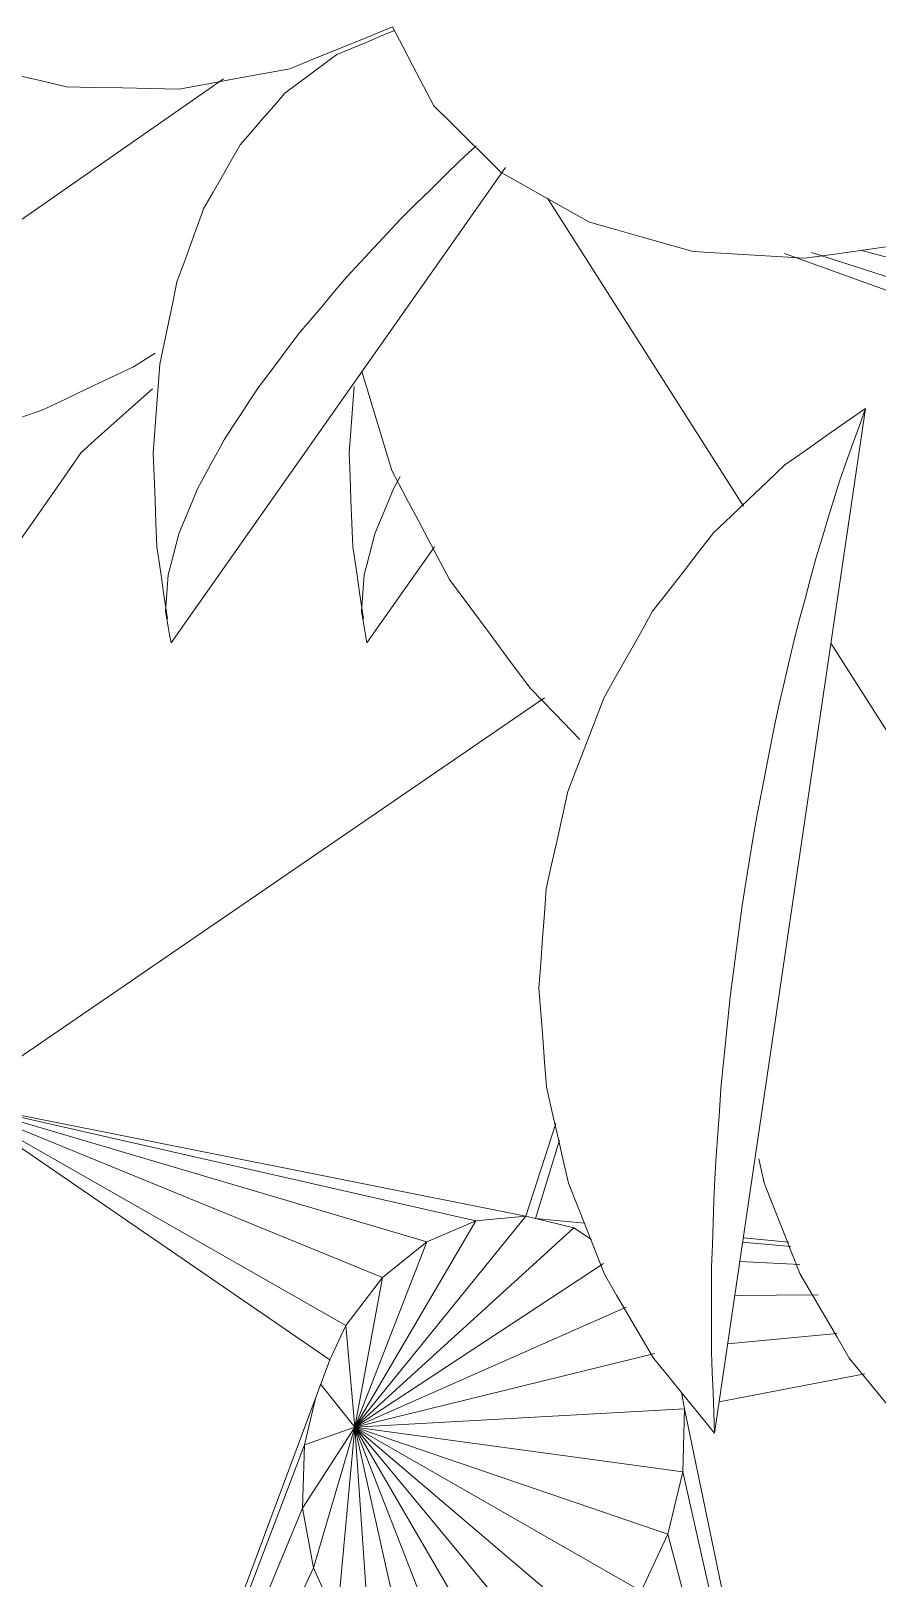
# Model space of a CAD drawing. Header units: metres. Extents: x 10.2 to 20.8, y -0.2 to 6.6.
# Drawn here: x 14.8089 to 14.8453, y 1.8327 to 1.8993 of the extents above; entities that cross this region are included whole.
import ezdxf

# ---------------------------------------------------------------- set-up
doc = ezdxf.new("R2010")
doc.units = ezdxf.units.M
doc.layers.add('Importações nas famílias', color=250, linetype='Continuous', lineweight=5)
doc.layers.add('Vegetação', color=7, linetype='Continuous', lineweight=5)

# ---------------------------------------------------------------- blocks, each defined once
blk = doc.blocks.new('Planta_pergolado_12200 - plantas pergolado_skp_Component_12-V2729-Corte 3')
at = {"layer": 'Importações nas famílias'}
blk.add_line((14.85772, 0.529997), (14.864207, 0.574067), dxfattribs=at)
at = {"layer": 'Importações nas famílias', "flags": 128}
for points in [[(14.864207, 0.574067), (14.863343, 0.573461), (14.862478, 0.572856), (14.861614, 0.57225), (14.86075, 0.571645)], [(14.863111, 0.570979), (14.863385, 0.571751), (14.863659, 0.572523), (14.863933, 0.573295), (14.864207, 0.574067)], [(14.86075, 0.571645), (14.859981, 0.570912), (14.859213, 0.570179), (14.858444, 0.569446), (14.857676, 0.568713)], [(14.862086, 0.56765), (14.862342, 0.568482), (14.862598, 0.569314), (14.862854, 0.570147), (14.863111, 0.570979)], [(14.857676, 0.568713), (14.857021, 0.56787), (14.856366, 0.567027), (14.855712, 0.566184), (14.855057, 0.565341)], [(14.861143, 0.564117), (14.861379, 0.565), (14.861614, 0.565883), (14.86185, 0.566767), (14.862086, 0.56765)], [(14.855057, 0.565341), (14.854531, 0.564407), (14.854006, 0.563474), (14.85348, 0.56254), (14.852955, 0.561606)], [(14.860294, 0.560419), (14.860506, 0.561343), (14.860719, 0.562268), (14.860931, 0.563192), (14.861143, 0.564117)], [(14.852955, 0.561606), (14.85257, 0.560604), (14.852186, 0.559602), (14.851802, 0.5586), (14.851418, 0.557598)], [(14.859547, 0.556597), (14.859734, 0.557552), (14.85992, 0.558508), (14.860107, 0.559463), (14.860294, 0.560419)], [(14.851418, 0.557598), (14.851184, 0.55655), (14.850951, 0.555503), (14.850717, 0.554456), (14.850483, 0.553409)], [(14.858911, 0.552694), (14.85907, 0.55367), (14.859229, 0.554645), (14.859388, 0.555621), (14.859547, 0.556597)], [(14.850483, 0.553409), (14.850406, 0.552341), (14.850328, 0.551273), (14.85025, 0.550205), (14.850173, 0.549138)], [(14.858392, 0.548753), (14.858522, 0.549738), (14.858651, 0.550723), (14.858781, 0.551709), (14.858911, 0.552694)], [(14.850173, 0.549138), (14.850253, 0.548075), (14.850333, 0.547011), (14.850413, 0.545948), (14.850493, 0.544885)], [(14.857997, 0.544817), (14.858096, 0.545801), (14.858195, 0.546785), (14.858293, 0.547769), (14.858392, 0.548753)], [(14.850493, 0.544885), (14.850729, 0.543851), (14.850965, 0.542818), (14.851201, 0.541784), (14.851437, 0.54075)], [(14.85773, 0.540931), (14.857797, 0.541903), (14.857864, 0.542874), (14.857931, 0.543846), (14.857997, 0.544817)], [(14.851437, 0.54075), (14.851824, 0.53977), (14.85221, 0.53879), (14.852596, 0.537811), (14.852983, 0.536831)], [(14.857595, 0.537138), (14.857629, 0.538087), (14.857663, 0.539035), (14.857696, 0.539983), (14.85773, 0.540931)], [(14.857591, 0.53348), (14.857592, 0.534395), (14.857593, 0.535309), (14.857594, 0.536224), (14.857595, 0.537138)], [(14.852983, 0.536831), (14.853511, 0.535928), (14.854038, 0.535024), (14.854566, 0.534121), (14.855094, 0.533218)], [(14.855094, 0.533218), (14.85575, 0.532413), (14.856407, 0.531608), (14.857063, 0.530802), (14.85772, 0.529997)], [(14.85772, 0.529997), (14.857688, 0.530868), (14.857656, 0.531739), (14.857623, 0.532609), (14.857591, 0.53348)]]:
    blk.add_lwpolyline(points, dxfattribs=at)
blk = doc.blocks.new('Planta_pergolado_12200 - plantas pergolado_skp_Component_12-V2736-Corte 3')
at = {"layer": 'Importações nas famílias'}
for p, q in [((14.752685, 0.61727), (14.753376, 0.6179)), ((14.740256, 0.596526), (14.75464, 0.61696))]:
    blk.add_line(p, q, dxfattribs=at)
at = {"layer": 'Importações nas famílias', "flags": 128}
for points in [[(14.74986, 0.622863), (14.749269, 0.622613), (14.748643, 0.622348), (14.748017, 0.622084), (14.747391, 0.621819)], [(14.747391, 0.621819), (14.746831, 0.621405), (14.746272, 0.620991), (14.745712, 0.620576), (14.745152, 0.620162)], [(14.745152, 0.620162), (14.744672, 0.619607), (14.744192, 0.619053), (14.743711, 0.618499), (14.743231, 0.617944)], [(14.743231, 0.617944), (14.742841, 0.617262), (14.742452, 0.616581), (14.742062, 0.615899), (14.741672, 0.615218)], [(14.750134, 0.614753), (14.750772, 0.615382), (14.75141, 0.616011), (14.752047, 0.616641), (14.752685, 0.61727)], [(14.741672, 0.615218), (14.741382, 0.614425), (14.741092, 0.613632), (14.740802, 0.61284), (14.740512, 0.612047)], [(14.747819, 0.612264), (14.748398, 0.612887), (14.748976, 0.613509), (14.749555, 0.614131), (14.750134, 0.614753)], [(14.745767, 0.609833), (14.74628, 0.610441), (14.746793, 0.611049), (14.747306, 0.611657), (14.747819, 0.612264)], [(14.740512, 0.612047), (14.740329, 0.611162), (14.740146, 0.610277), (14.739962, 0.609391), (14.739779, 0.608506)], [(14.744001, 0.607486), (14.744442, 0.608073), (14.744884, 0.60866), (14.745325, 0.609246), (14.745767, 0.609833)], [(14.739779, 0.608506), (14.739706, 0.607549), (14.739634, 0.606592), (14.739561, 0.605635), (14.739489, 0.604678)], [(14.74254, 0.605249), (14.742905, 0.605808), (14.74327, 0.606367), (14.743636, 0.606927), (14.744001, 0.607486)], [(14.741401, 0.603147), (14.741686, 0.603672), (14.74197, 0.604198), (14.742255, 0.604723), (14.74254, 0.605249)], [(14.739489, 0.604678), (14.739529, 0.603672), (14.739569, 0.602666), (14.739609, 0.60166), (14.739649, 0.600653)], [(14.740596, 0.601202), (14.740797, 0.601688), (14.740998, 0.602174), (14.7412, 0.602661), (14.741401, 0.603147)], [(14.740134, 0.599438), (14.740249, 0.599879), (14.740365, 0.60032), (14.74048, 0.600761), (14.740596, 0.601202)], [(14.739649, 0.600653), (14.739801, 0.599621), (14.739953, 0.598589), (14.740104, 0.597558)], [(14.74002, 0.597874), (14.740049, 0.598265), (14.740077, 0.598656), (14.740105, 0.599047), (14.740134, 0.599438)], [(14.740256, 0.596526), (14.740197, 0.596863), (14.740138, 0.5972), (14.740079, 0.597537), (14.74002, 0.597874)]]:
    blk.add_lwpolyline(points, dxfattribs=at)
blk = doc.blocks.new('Planta_pergolado_12200 - plantas pergolado_skp_Component_17-V3379-Corte 3')
at = {"layer": 'Importações nas famílias', "flags": 128}
for points in [[(14.82442, 1.899467), (14.823318, 1.899017), (14.822215, 1.898568), (14.821113, 1.898118), (14.82001, 1.897668)], [(14.826203, 1.896065), (14.825757, 1.896916), (14.825312, 1.897766), (14.824866, 1.898616), (14.82442, 1.899467)], [(14.8104, 1.896887), (14.809264, 1.897155), (14.808128, 1.897423), (14.806992, 1.89769), (14.805855, 1.897958)], [(14.82001, 1.897668), (14.818814, 1.897449), (14.817619, 1.897229), (14.816423, 1.897009), (14.815228, 1.896789)], [(14.815228, 1.896789), (14.814021, 1.896813), (14.812814, 1.896838), (14.811607, 1.896863), (14.8104, 1.896887)], [(14.829092, 1.893199), (14.82837, 1.893916), (14.827648, 1.894632), (14.826925, 1.895349), (14.826203, 1.896065)], [(14.832891, 1.891065), (14.831942, 1.891598), (14.830992, 1.892132), (14.830042, 1.892666), (14.829092, 1.893199)], [(14.837341, 1.889806), (14.836229, 1.890121), (14.835116, 1.890435), (14.834004, 1.89075), (14.832891, 1.891065)], [(14.846956, 1.890198), (14.845752, 1.890026), (14.844547, 1.889854), (14.843343, 1.889682), (14.842138, 1.889511)], [(14.842138, 1.889511), (14.840939, 1.889585), (14.83974, 1.889659), (14.83854, 1.889733), (14.837341, 1.889806)]]:
    blk.add_lwpolyline(points, dxfattribs=at)
blk = doc.blocks.new('Planta_pergolado_12200 - plantas pergolado_skp_Component_16-V3380-Corte 3')
for name, p in [('Planta_pergolado_12200 - plantas pergolado_skp_Component_17-V3379-Corte 3', (0, 0)), ('Planta_pergolado_12200 - plantas pergolado_skp_Component_12-V2736-Corte 3', (0.07464, 1.276453)), ('Planta_pergolado_12200 - plantas pergolado_skp_Component_12-V2729-Corte 3', (-0.019455, 1.308986))]:
    blk.add_blockref(name, p)
blk = doc.blocks.new('Planta_pergolado_12200 - plantas pergolado_skp_Component_12-V3271-Corte 3')
at = {"layer": 'Importações nas famílias'}
for p, q in [((14.400051, 1.215961), (14.400237, 1.216916)), ((14.398224, 1.189361), (14.401353, 1.210616)), ((14.391705, 1.201148), (14.391941, 1.200114))]:
    blk.add_line(p, q, dxfattribs=at)
at = {"layer": 'Importações nas famílias', "flags": 128}
for points in [[(14.399414, 1.212057), (14.399574, 1.213033), (14.399733, 1.214009), (14.399892, 1.214985), (14.400051, 1.215961)], [(14.398896, 1.208116), (14.399026, 1.209101), (14.399155, 1.210087), (14.399285, 1.211072), (14.399414, 1.212057)], [(14.398501, 1.204181), (14.3986, 1.205165), (14.398699, 1.206149), (14.398797, 1.207132), (14.398896, 1.208116)], [(14.398234, 1.200295), (14.398301, 1.201266), (14.398368, 1.202238), (14.398434, 1.203209), (14.398501, 1.204181)], [(14.391941, 1.200114), (14.392328, 1.199134), (14.392714, 1.198154), (14.3931, 1.197174), (14.393487, 1.196194)], [(14.398098, 1.196502), (14.398132, 1.19745), (14.398166, 1.198398), (14.3982, 1.199347), (14.398234, 1.200295)], [(14.393487, 1.196194), (14.394014, 1.195291), (14.394542, 1.194388), (14.39507, 1.193485), (14.395597, 1.192582)], [(14.398095, 1.192844), (14.398096, 1.193758), (14.398097, 1.194673), (14.398098, 1.195587), (14.398098, 1.196502)], [(14.395597, 1.192582), (14.396254, 1.191776), (14.396911, 1.190971), (14.397567, 1.190166), (14.398224, 1.189361)], [(14.398224, 1.189361), (14.398192, 1.190231), (14.398159, 1.191102), (14.398127, 1.191973), (14.398095, 1.192844)]]:
    blk.add_lwpolyline(points, dxfattribs=at)
blk = doc.blocks.new('Planta_pergolado_12200 - plantas pergolado_skp_Component_12-V3274-Corte 3')
at = {"layer": 'Importações nas famílias'}
for p, q in [((14.375999, 1.229977), (14.376284, 1.230502)), ((14.374855, 1.223356), (14.377758, 1.22748))]:
    blk.add_line(p, q, dxfattribs=at)
at = {"layer": 'Importações nas famílias', "flags": 128}
for points in [[(14.374305, 1.234379), (14.374232, 1.233422), (14.37416, 1.232465), (14.374087, 1.231508)], [(14.374087, 1.231508), (14.374128, 1.230502), (14.374168, 1.229496), (14.374208, 1.22849), (14.374248, 1.227483)], [(14.375194, 1.228033), (14.375396, 1.228519), (14.375597, 1.229005), (14.375798, 1.229491), (14.375999, 1.229977)], [(14.374732, 1.226268), (14.374848, 1.226709), (14.374963, 1.22715), (14.375079, 1.227591), (14.375194, 1.228033)], [(14.374248, 1.227483), (14.3744, 1.226451), (14.374551, 1.22542), (14.374703, 1.224388)], [(14.374619, 1.224704), (14.374647, 1.225095), (14.374676, 1.225486), (14.374704, 1.225877), (14.374732, 1.226268)], [(14.374855, 1.223356), (14.374796, 1.223693), (14.374737, 1.22403), (14.374678, 1.224367), (14.374619, 1.224704)]]:
    blk.add_lwpolyline(points, dxfattribs=at)
blk = doc.blocks.new('Planta_pergolado_12200 - plantas pergolado_skp_Component_16-V3402-Corte 3')
for name in ['Planta_pergolado_12200 - plantas pergolado_skp_Component_12-V3274-Corte 3', 'Planta_pergolado_12200 - plantas pergolado_skp_Component_12-V3271-Corte 3']:
    blk.add_blockref(name, (0.448465, 0.649623))
blk = doc.blocks.new('Planta_pergolado_12200 - plantas pergolado_skp_-V3436-Corte 3')
for name in ['Planta_pergolado_12200 - plantas pergolado_skp_Component_16-V3380-Corte 3', 'Planta_pergolado_12200 - plantas pergolado_skp_Component_16-V3402-Corte 3']:
    blk.add_blockref(name, (0, 0))
blk = doc.blocks.new('Planta_pergolado_12200 - plantas pergolado_skp_-V3437-Corte 3')
blk.add_blockref('Planta_pergolado_12200 - plantas pergolado_skp_-V3436-Corte 3', (0, 0))
blk = doc.blocks.new('Planta_pergolado_12200 - plantas pergolado_skp_Component_12-V3764-Corte 3')
at = {"layer": 'Importações nas famílias'}
for p, q in [((14.806822, 1.897556), (14.805776, 1.896884)), ((14.793294, 1.880618), (14.817155, 1.897238)), ((14.81328, 1.884849), (14.814218, 1.88543))]:
    blk.add_line(p, q, dxfattribs=at)
at = {"layer": 'Importações nas famílias', "flags": 128}
for points in [[(14.805776, 1.896884), (14.804849, 1.896182), (14.803923, 1.89548), (14.802996, 1.894779), (14.80207, 1.894077)], [(14.80207, 1.894077), (14.801285, 1.893363), (14.8005, 1.892649), (14.799716, 1.891934), (14.798931, 1.89122)], [(14.798931, 1.89122), (14.798307, 1.89051), (14.797683, 1.8898), (14.797058, 1.88909), (14.796434, 1.888381)], [(14.796434, 1.888381), (14.795985, 1.887692), (14.795536, 1.887002), (14.795086, 1.886313), (14.794637, 1.885624)], [(14.794637, 1.885624), (14.794373, 1.884972), (14.79411, 1.88432), (14.793846, 1.883668), (14.793582, 1.883017)], [(14.809389, 1.882994), (14.810362, 1.883458), (14.811335, 1.883922), (14.812307, 1.884385), (14.81328, 1.884849)], [(14.793582, 1.883017), (14.79351, 1.882417), (14.793438, 1.881817), (14.793366, 1.881218), (14.793294, 1.880618)], [(14.8054, 1.881632), (14.806397, 1.881972), (14.807395, 1.882313), (14.808392, 1.882654), (14.809389, 1.882994)], [(14.801358, 1.880776), (14.802369, 1.88099), (14.803379, 1.881204), (14.80439, 1.881418), (14.8054, 1.881632)], [(14.797308, 1.880437), (14.79832, 1.880522), (14.799333, 1.880606), (14.800345, 1.880691), (14.801358, 1.880776)], [(14.793294, 1.880618), (14.794297, 1.880573), (14.795301, 1.880527), (14.796304, 1.880482), (14.797308, 1.880437)]]:
    blk.add_lwpolyline(points, dxfattribs=at)
blk = doc.blocks.new('Planta_pergolado_12200 - plantas pergolado_skp_Component_17-V3768-Corte 3')
at = {"layer": 'Importações nas famílias'}
for p, q in [((14.839514, 1.878851), (14.831082, 1.892095)), ((14.856834, 1.884091), (14.841273, 1.889721)), ((14.856818, 1.885105), (14.842435, 1.889768)), ((14.85736, 1.886403), (14.844547, 1.889867)), ((14.848479, 1.86477), (14.843266, 1.872958))]:
    blk.add_line(p, q, dxfattribs=at)
at = {"layer": 'Importações nas famílias', "flags": 128}
for points in [[(14.824387, 1.880378), (14.824058, 1.88147), (14.823728, 1.882562), (14.823399, 1.883654), (14.823103, 1.884638)], [(14.826872, 1.87569), (14.826251, 1.876862), (14.82563, 1.878034), (14.825008, 1.879206), (14.824387, 1.880378)], [(14.830356, 1.871003), (14.829485, 1.872175), (14.828614, 1.873347), (14.827743, 1.874519), (14.826872, 1.87569)], [(14.832478, 1.868819), (14.831417, 1.869911), (14.830356, 1.871003)]]:
    blk.add_lwpolyline(points, dxfattribs=at)
blk = doc.blocks.new('Planta_pergolado_12200 - plantas pergolado_skp_Component_16-V3769-Corte 3')
for name in ['Planta_pergolado_12200 - plantas pergolado_skp_Component_17-V3768-Corte 3', 'Planta_pergolado_12200 - plantas pergolado_skp_Component_12-V3764-Corte 3']:
    blk.add_blockref(name, (0, 0))
blk = doc.blocks.new('Planta_pergolado_12200 - plantas pergolado_skp_-V3770-Corte 3')
blk.add_blockref('Planta_pergolado_12200 - plantas pergolado_skp_Component_16-V3769-Corte 3', (0, 0))
blk = doc.blocks.new('Planta_pergolado_12200 - plantas pergolado_skp_-V3771-Corte 3')
blk.add_blockref('Planta_pergolado_12200 - plantas pergolado_skp_-V3770-Corte 3', (0, 0))
blk = doc.blocks.new('Planta_pergolado_12200 - plantas pergolado_skp_-V3936-Corte 3')
blk.add_blockref('Planta_pergolado_12200 - plantas pergolado_skp_-V3771-Corte 3', (0, 0))
blk = doc.blocks.new('Planta_pergolado_12200 - plantas pergolado_skp_Component_17-V4027-Corte 3')
at = {"layer": 'Importações nas famílias'}
for p, q in [((14.830952, 1.870608), (14.805573, 1.853218)), ((14.825898, 1.847209), (14.805573, 1.853218)), ((14.805573, 1.853218), (14.827998, 1.848111)), ((14.823993, 1.845672), (14.805573, 1.853218)), ((14.822413, 1.843605), (14.805573, 1.853218)), ((14.821726, 1.842133), (14.805573, 1.853218)), ((14.805573, 1.853218), (14.830151, 1.848316)), ((14.830151, 1.848316), (14.831436, 1.852293)), ((14.831599, 1.851579), (14.830565, 1.848214)), ((14.822793, 1.839239), (14.830151, 1.848316)), ((14.822793, 1.839239), (14.827998, 1.848111)), ((14.825898, 1.847209), (14.827998, 1.848111)), ((14.827998, 1.848111), (14.830151, 1.848316)), ((14.830151, 1.848316), (14.830565, 1.848214)), ((14.830565, 1.848214), (14.832209, 1.847811)), ((14.830565, 1.848214), (14.832681, 1.848016)), ((14.822793, 1.839239), (14.832209, 1.847811)), ((14.832209, 1.847811), (14.832982, 1.84731)), ((14.839501, 1.847378), (14.841461, 1.847195)), ((14.822793, 1.839239), (14.825898, 1.847209)), ((14.823993, 1.845672), (14.825898, 1.847209)), ((14.839473, 1.847189), (14.84155, 1.847012)), ((14.822793, 1.839239), (14.833486, 1.84627)), ((14.839351, 1.84636), (14.841929, 1.84623)), ((14.822413, 1.843605), (14.823993, 1.845672)), ((14.822793, 1.839239), (14.823993, 1.845672)), ((14.839135, 1.844891), (14.842723, 1.844929)), ((14.822793, 1.839239), (14.834464, 1.844396)), ((14.821726, 1.842133), (14.822413, 1.843605)), ((14.822793, 1.839239), (14.822413, 1.843605)), ((14.83883, 1.842822), (14.843522, 1.843267)), ((14.812027, 1.816103), (14.821726, 1.842133)), ((14.822793, 1.839239), (14.835697, 1.842404)), ((14.838461, 1.840317), (14.844724, 1.841533)), ((14.82133, 1.84107), (14.822793, 1.839239)), ((14.836846, 1.840746), (14.836979, 1.840029)), ((14.82063, 1.838471), (14.821103, 1.840461)), ((14.822793, 1.839239), (14.836979, 1.840029)), ((14.836898, 1.837311), (14.836979, 1.840029)), ((14.841191, 1.819699), (14.836979, 1.840029)), ((14.820548, 1.835753), (14.822793, 1.839239)), ((14.822793, 1.839239), (14.82063, 1.838471)), ((14.821026, 1.83318), (14.822793, 1.839239)), ((14.822793, 1.839239), (14.822032, 1.830929)), ((14.83163, 1.828573), (14.822793, 1.839239)), ((14.822793, 1.839239), (14.825319, 1.827971)), ((14.823496, 1.829152), (14.822793, 1.839239)), ((14.822793, 1.839239), (14.827377, 1.827466)), ((14.822793, 1.839239), (14.829529, 1.827671)), ((14.822793, 1.839239), (14.833535, 1.830109)), ((14.822793, 1.839239), (14.835114, 1.832176)), ((14.822793, 1.839239), (14.836262, 1.834633)), ((14.822793, 1.839239), (14.836898, 1.837311)), ((14.812119, 1.816155), (14.82063, 1.838471)), ((14.820548, 1.835753), (14.82063, 1.838471)), ((14.836262, 1.834633), (14.836898, 1.837311)), ((14.836898, 1.837311), (14.840927, 1.819475)), ((14.812489, 1.816362), (14.820548, 1.835753)), ((14.821026, 1.83318), (14.820548, 1.835753)), ((14.835114, 1.832176), (14.836262, 1.834633)), ((14.836262, 1.834633), (14.840424, 1.818928)), ((14.813197, 1.81676), (14.821026, 1.83318)), ((14.822032, 1.830929), (14.821026, 1.83318))]:
    blk.add_line(p, q, dxfattribs=at)
at = {"layer": 'Importações nas famílias', "flags": 128}
for points in [[(14.811029, 1.881156), (14.812055, 1.882072), (14.81308, 1.882988), (14.814106, 1.883904)], [(14.807701, 1.876372), (14.808533, 1.877568), (14.809365, 1.878764), (14.810197, 1.87996), (14.811029, 1.881156)]]:
    blk.add_lwpolyline(points, dxfattribs=at)
blk = doc.blocks.new('Planta_pergolado_12200 - plantas pergolado_skp_Component_16-V4028-Corte 3')
blk.add_blockref('Planta_pergolado_12200 - plantas pergolado_skp_Component_17-V4027-Corte 3', (0, 0))
blk = doc.blocks.new('Planta_pergolado_12200 - plantas pergolado_skp_-V4056-Corte 3')
blk.add_blockref('Planta_pergolado_12200 - plantas pergolado_skp_Component_16-V4028-Corte 3', (0, 0))
blk = doc.blocks.new('Planta_pergolado_12200 - plantas pergolado_skp_-V4057-Corte 3')
blk.add_blockref('Planta_pergolado_12200 - plantas pergolado_skp_-V4056-Corte 3', (0, 0))
blk = doc.blocks.new('Planta_pergolado_12200 - plantas pergolado_skp_-V4514-Corte 3')
blk.add_blockref('Planta_pergolado_12200 - plantas pergolado_skp_-V4057-Corte 3', (0, 0))
blk = doc.blocks.new('Planta_pergolado_12200 - Planta_pergolado_12200-V5114-Corte 3')
for name in ['Planta_pergolado_12200 - plantas pergolado_skp_-V4514-Corte 3', 'Planta_pergolado_12200 - plantas pergolado_skp_-V3936-Corte 3', 'Planta_pergolado_12200 - plantas pergolado_skp_-V3437-Corte 3']:
    blk.add_blockref(name, (0, 0))

msp = doc.modelspace()

# ---------------------------------------------------------------- block references
at = {"layer": 'Vegetação', "color": 250}
msp.add_blockref('Planta_pergolado_12200 - Planta_pergolado_12200-V5114-Corte 3', (0, 0), dxfattribs=at)

doc.saveas('drawing.dxf')
